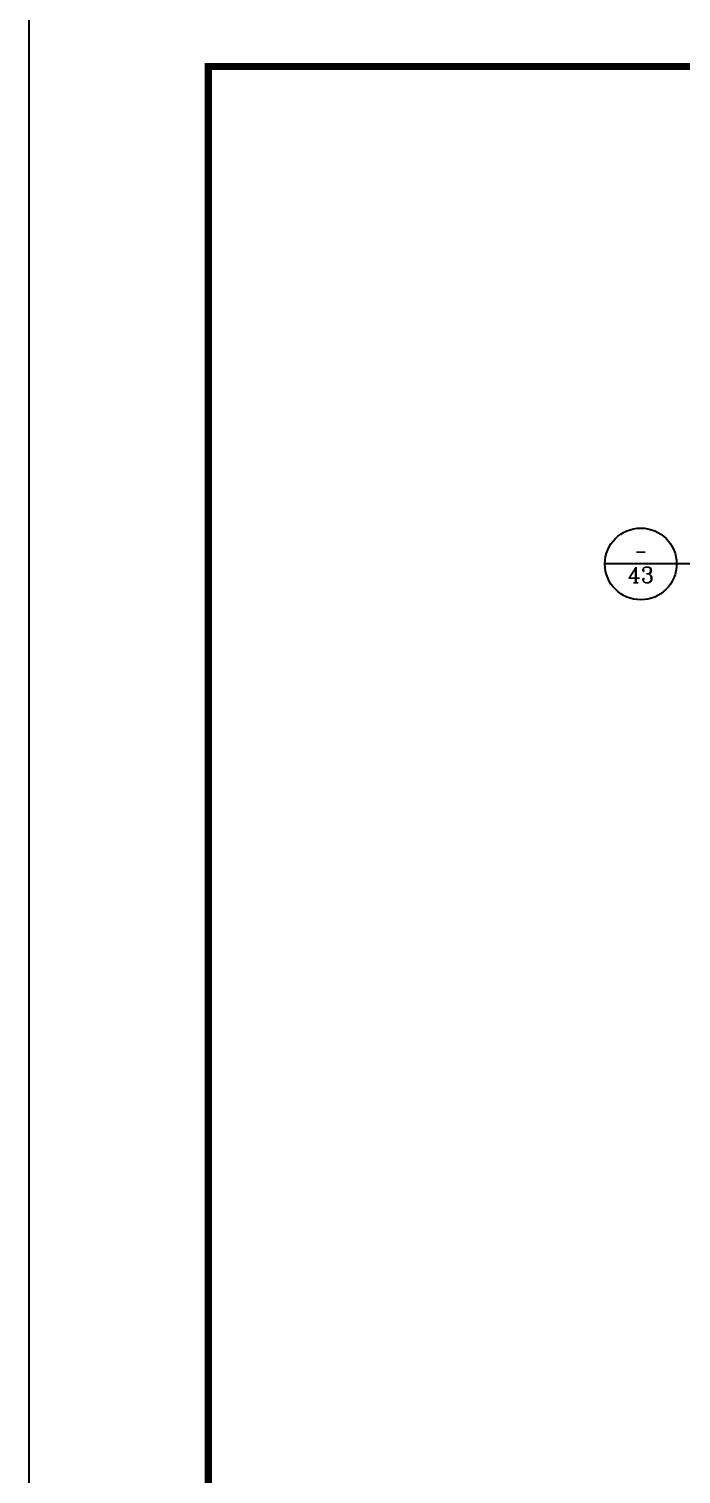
# Model space of a CAD drawing. Extents: x -21908402 to 2004492, y 83987 to 5079726.
# Drawn here: x 1811392 to 1825027, y 368058 to 398275 of the extents above; entities that cross this region are included whole.
import ezdxf
from ezdxf.enums import TextEntityAlignment as Align

# ---------------------------------------------------------------- set-up
doc = ezdxf.new("R2010")
doc.units = 0
doc.header["$LTSCALE"] = 1000
for name, color, linetype in [('AXIS', 3, 'CONTINUOUS'), ('PUB_TEXT', 7, 'CONTINUOUS'), ('PUB_TITLE', 4, 'CONTINUOUS')]:
    doc.layers.add(name, color=color, linetype=linetype)
doc.styles.add('_TCH_LABEL', font='complex_.ttf', dxfattribs={"bigfont": 'GBCBIG'})

msp = doc.modelspace()

# ---------------------------------------------------------------- linework, layer by layer
at = {"layer": 'AXIS'}
for p, q in [((1824933.2, 387087.6), (1823433.2, 387087.6)), ((1828872.2, 387087.6), (1824933.2, 387087.6))]:
    msp.add_line(p, q, dxfattribs=at)
msp.add_circle((1824183.2, 387087.6), 750, dxfattribs=at)
at = {"layer": 'PUB_TITLE'}
msp.add_lwpolyline([(1811391.5, 335987.2), (1900491.5, 335987.2), (1900491.5, 398987.2), (1811391.5, 398987.2)], close=True, dxfattribs=at)
at = {"layer": 'PUB_TITLE', "const_width": 150}
msp.add_lwpolyline([(1815141.5, 337487.2), (1898991.5, 337487.2), (1898991.5, 397487.2), (1815141.5, 397487.2)], close=True, dxfattribs=at)

# ---------------------------------------------------------------- texts
at = {"layer": 'PUB_TEXT', "style": '_TCH_LABEL'}
for s, height, width, p, p2 in [('-', 391.5, 0.538462, (1824052.7, 387165.9), (1824313.7, 387165.9)), ('43', 326.08, 0.875, (1823911.5, 386696.3), (1824455, 386696.3))]:
    msp.add_text(s, height=height, dxfattribs=dict(at, width=width)).set_placement(p, p2, align=Align.FIT)

doc.saveas('drawing.dxf')
